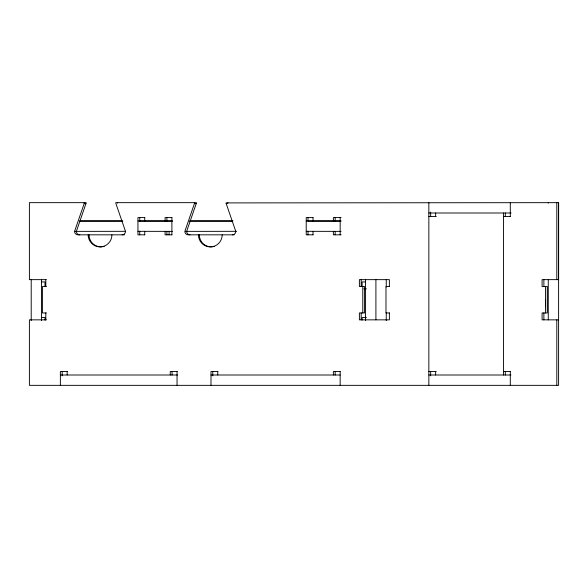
<?xml version="1.0" encoding="UTF-8"?>
<svg xmlns="http://www.w3.org/2000/svg" width="588" height="588" viewBox="0 0 588 588"><rect width="100%" height="100%" fill="white"/><g stroke="black" fill="none" stroke-linecap="round" stroke-linejoin="round"><path stroke-width="0.88" d="M45.805 286.532L45.813 279.638M361.179 319.85L361.186 312.956M365.567 320.607L365.567 316.983M389.374 286.532L389.381 279.638L359.386 279.638L359.393 286.532L364.575 286.532L364.575 312.956L359.393 312.956L359.386 319.85L389.381 319.85L389.374 312.956M543.885 319.85L543.893 312.956M545.488 306.355L545.488 299.748M556.799 279.638L556.807 202.654M226.204 203.639A3.477 3.425 -89.8 0 1 226.071 202.904L558.6 202.654L558.6 279.638L542.092 279.638L542.092 286.532L547.281 286.532L547.281 306.355L547.281 312.956L542.092 312.956L542.092 319.85L558.6 319.85M124.516 234.766A3.447 3.396 90 0 1 123.899 234.825L77.976 234.825A3.447 3.396 -90 0 1 74.58 231.378L84.143 203.639M46.408 279.638L29.4 279.638L29.4 202.654L86.076 202.654A3.454 3.403 -90 0 1 85.936 203.639L76.374 231.378A3.447 3.396 -90 0 0 79.77 234.825M122.106 234.825A3.447 3.396 90 0 0 125.494 231.378L115.939 203.639A3.454 3.403 89.9 0 1 115.792 202.654L196.348 202.654A3.454 3.403 90 0 1 196.208 203.639L186.646 231.378A3.447 3.396 90 0 0 190.042 234.825M84.437 203.639L85.04 203.639M85.334 203.639L85.936 203.639M195.312 203.639L196.208 203.639M227.108 203.639L226.211 203.639L235.773 231.378A3.447 3.396 89.9 0 1 232.378 234.825M428.85 212.996L511.097 212.996M428.85 216.443L436.237 216.443M503.504 216.443L510.597 216.443M144.832 217.589L137.945 217.589L137.945 234.825L144.832 234.825M171.99 217.589L165.096 217.589L165.096 221.037M313.11 217.589L306.223 217.589L306.223 234.825L313.11 234.825M341.113 217.589L333.374 217.589L333.374 221.037M79.74 220.985L122.892 220.985M137.945 220.985L172.335 220.985M189.623 220.985L232.841 220.985M306.223 220.985L341.018 220.985M79.755 221.037L122.128 221.037M139.371 221.037L172.365 221.037M189.784 221.037L232.863 221.037M308.024 221.037L341.018 221.037M74.58 231.378L75.176 231.378M75.477 231.378L125.634 231.327M137.945 231.327L172.387 231.378M185.448 231.378L236.53 231.327M306.223 231.327L341.069 231.378M171.99 234.825L165.096 234.825L165.096 231.378M234.171 234.825L188.248 234.825A3.447 3.396 90 0 1 184.852 231.378L194.415 203.639A3.454 3.403 -90 0 0 194.554 202.654M341.113 234.825L333.374 234.825L333.374 231.378M41.55 281.939L44.997 281.939L44.997 286.246M365.567 281.939L362.12 281.939L362.12 286.246M46.408 286.532L42.417 286.532L42.417 312.956L46.408 312.956M389.476 286.532L385.985 286.532L385.985 312.956L389.476 312.956M363.847 288.833L366.427 288.833M41.55 317.557L44.997 317.557L44.997 320.137M366.427 317.557L362.12 317.557L362.12 320.137M46.408 319.85L29.4 319.85L29.4 385.346L558.6 385.346L558.6 202.654M67.451 371.557L60.366 371.557L60.366 385.346M177.348 371.557L170.263 371.557L170.263 375.004M217.883 371.557L210.996 371.557L210.996 385.346M340.254 371.557L333.367 371.557L333.367 375.004M428.85 371.557L436.237 371.557M503.504 371.557L510.597 371.557M60.366 375.004L177.583 375.004M210.996 375.004L340.158 375.004M428.85 375.004L510.899 375.004M543.885 279.638L543.893 286.532M361.179 279.638L361.186 286.532M45.805 312.956L45.813 319.85M556.799 319.85L556.807 385.346M548.259 202.654L548.259 203.154M548.259 279.638L548.259 319.931M545.488 286.532L545.488 312.956M510.296 202.654L510.296 216.443M510.296 371.557L510.296 385.346M505.305 212.996L505.305 216.656M505.305 371.344L505.305 375.004M503.504 212.996L503.504 375.004M435.642 212.996L435.642 216.443M435.642 371.557L435.642 375.004M430.644 212.136L430.644 216.443M430.644 371.557L430.644 375.864M428.85 202.654L428.85 385.346M386.25 279.638L386.25 287.047M386.25 312.441L386.25 320.607M375.908 279.638L375.908 319.85M365.567 279.226L365.567 319.85M362.781 286.532L362.781 312.956M340.165 217.589L340.165 234.825M340.158 371.557L340.158 385.346M335.175 217.589L335.175 221.037M335.175 231.378L335.175 234.825M335.16 371.557L335.16 375.004M313.007 217.589L313.007 221.037M313.007 231.378L313.007 234.825M308.016 217.589L308.016 221.22M308.016 231.194L308.016 234.825M217.788 371.557L217.788 375.004M212.79 371.557L212.79 375.864M177.047 371.557L177.047 385.346M172.056 371.557L172.056 375.004M171.887 217.589L171.887 234.825M169.087 231.378L169.087 234.825M166.896 217.589L166.896 221.037M166.896 231.378L166.896 234.825M144.729 217.589L144.729 221.037M144.729 231.378L144.729 234.825M139.738 217.589L139.738 221.22M139.738 231.194L139.738 234.825M67.157 371.557L67.157 375.004M62.159 371.557L62.159 375.864M41.55 279.226L41.55 320.607M31.208 279.638L31.208 320.607M84.282 202.654A3.454 3.41 89.8 0 1 84.143 203.639M111.918 234.825A12.061 11.885 90 0 1 100.041 246.894A12.061 11.885 90 0 1 88.156 234.825M102.003 246.842A12.069 11.885 90 0 1 89.053 234.825M104.208 246.423A12.069 11.885 90 0 1 103.098 246.688M117.622 203.154A3.44 3.388 -89.9 0 1 117.593 202.654M222.191 234.825A12.061 11.878 -90 0 1 210.313 246.894A12.061 11.878 -90 0 1 198.428 234.825M214.48 246.423A12.069 11.878 -90 0 1 213.37 246.688M212.275 246.842A12.069 11.878 -90 0 1 199.325 234.825M227.901 203.154A3.454 3.403 89.9 0 1 227.865 202.654"/></g></svg>
